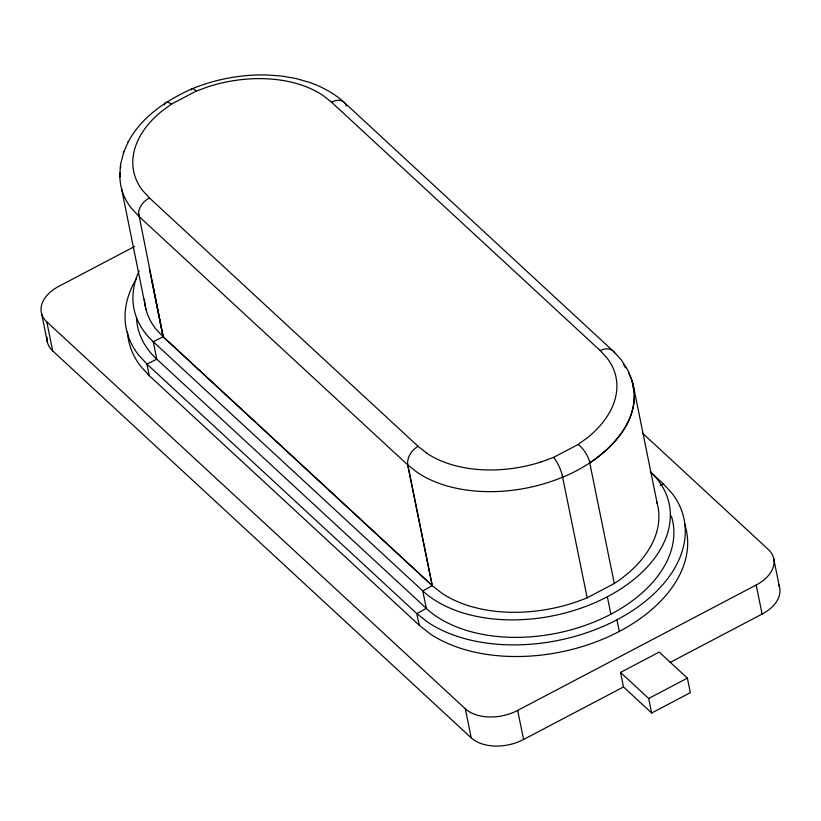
<?xml version="1.0" encoding="UTF-8"?>
<svg xmlns="http://www.w3.org/2000/svg" width="821" height="821" viewBox="0 0 821 821"><rect width="100%" height="100%" fill="white"/><g stroke="black" fill="none" stroke-linecap="round" stroke-linejoin="round"><path stroke-width="1.23" d="M540.947 462.007L553.6 457.379L578.189 444.459L588.052 437.244A108.618 69.087 -11.5 0 0 607.253 358.284L600.202 350.567L331.581 102.225L322.879 95.38A108.618 69.087 -11.5 0 0 208.729 86.544L196.065 91.172L171.486 104.103L161.624 111.317A108.618 69.087 -11.5 0 0 142.423 190.267L149.473 197.984A15.394 10.95 -44.9 0 0 138.513 212.916L163.215 336.754L432.246 585.65L441.821 593.183A124.033 78.898 -11.5 0 0 587.169 597.78L614.303 583.515A124.033 78.898 -11.5 0 0 656.605 501.426M119.804 177.11L120.297 166.622M120.379 165.103L123.868 151.782M127.86 142.669C141.038 117.003 166.324 100.326 191.97 88.842M123.283 153.117L128.415 141.407M119.999 172.841A124.033 78.898 -11.5 0 0 130.919 207.662L138.677 216.149L407.821 464.984L417.396 472.516A124.033 78.898 -11.5 0 0 562.744 477.124C601.824 461.638 651.617 418.977 628.476 372.17L631.965 380.328L634.099 392.89M578.189 444.469A15.425 5.993 58.2 0 1 589.889 462.87C612.61 447.65 634.541 424.036 634.171 395.034M139.129 270.899A135.588 86.246 -11.5 0 0 153.24 341.721L422.774 590.915L426.325 608.361L416.852 613.626L146.918 364.062L138.102 354.415A147.154 93.604 -11.5 0 1 136.614 278.309M134.644 246.464L58.907 286.293A38.454 24.456 -11.5 0 0 46.797 321.842L52.708 350.916L471.223 737.853A38.454 24.456 -11.5 0 0 523.572 739.505L623.498 686.961L651.669 713.008L690.348 692.667L687.382 678.125L659.212 652.079L620.532 672.42L623.498 686.961M46.797 321.842L465.302 708.769A38.454 24.456 -11.5 0 0 517.661 710.422L756.182 585.004A38.454 24.456 -11.5 0 0 768.292 549.454L642.268 432.934M670.028 662.485L762.093 614.077A38.454 24.456 -11.5 0 0 778.77 584.911M620.532 672.42L648.703 698.466L687.382 678.125M650.93 472.291A135.588 86.246 -11.5 0 1 607.345 596.764A135.588 86.246 -11.5 0 1 422.774 590.915L432.246 585.65L163.102 336.815L153.24 341.721L156.79 359.167L426.325 608.361M660.146 485.601L663.43 483.969L672.245 493.616A147.154 93.604 -11.5 0 1 616.91 619.814L619.311 631.431A147.154 93.604 -11.5 0 1 430.101 633.822L419.223 625.253L149.289 375.7L140.473 366.043A147.154 93.604 -11.5 0 1 127.491 331.612M192.432 88.637C215.974 79.083 241.415 74.362 266.815 74.957L282.147 76.117L296.227 78.58L309.353 82.316C321.853 86.769 333.788 93.04 343.701 101.958L612.774 350.721M149.473 197.984L418.084 446.326L426.787 453.182M650.263 471.798L663.43 483.969M613.821 351.706L621.518 360.142L628.722 371.769M151.947 280.608L163.102 336.815L155.343 328.328A124.033 78.898 -11.5 0 1 144.404 299.306M624.381 365.714L625.735 367.757L623.478 364.155M346.236 105.909L345.538 104.062A15.394 10.632 -49.6 0 0 331.581 102.225M589.878 462.859L589.447 461.392L614.303 583.515M773.536 557.859L779.457 586.943M756.182 585.004L762.093 614.077M648.703 698.466L651.669 713.008M607.345 596.764L610.886 614.211M587.169 597.78L562.323 475.657L562.744 477.124A15.425 3.869 66.2 0 0 553.611 457.4M517.661 710.422L523.572 739.505M465.302 708.769L471.223 737.853M407.709 465.035L432.246 585.65L407.821 464.984A15.383 10.632 -49.6 0 1 418.084 446.337M419.223 625.253L416.852 613.626L427.741 622.195A147.154 93.604 -11.5 0 0 616.91 619.814M149.289 375.7L146.918 364.062L156.79 359.167A135.588 86.246 -11.5 0 1 136.543 318.374M41.543 313.437L47.464 342.511M632.817 382.976L657.241 503.632M149.33 268.488L163.102 336.815M121.58 188.84L146.005 309.507M138.513 212.916L139.262 216.682M52.708 350.916A38.454 24.456 -11.5 0 1 46.992 337.185M120.482 168.151A124.033 78.898 -11.5 0 1 120.872 165.791M671.362 516.101A135.588 86.246 -11.5 0 1 589.139 623.95A135.588 86.246 -11.5 0 1 426.263 608.392M164.323 105.016A15.425 5.993 58.2 0 1 171.486 104.123M191.375 89.961A15.435 3.869 66.2 0 1 196.075 91.182M600.202 350.567A15.394 10.95 -44.9 0 1 614.662 352.876M540.875 462.038A108.618 69.087 -11.5 0 1 426.725 453.213M684.652 524.055A147.154 93.604 -11.5 0 1 619.311 631.431"/></g></svg>
